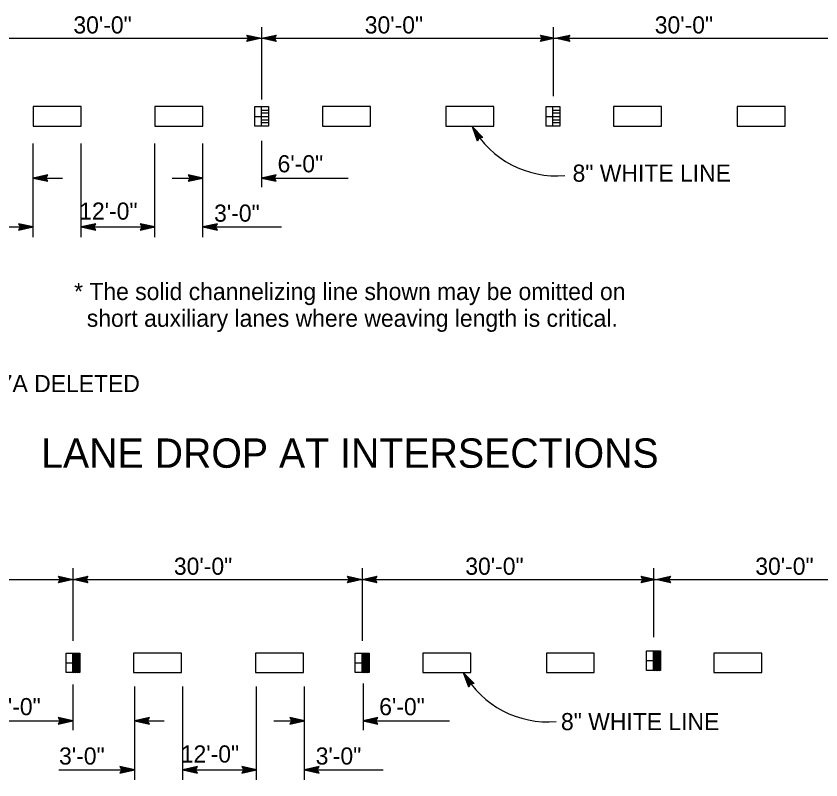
# Model space of a CAD drawing. Extents: x -894 to 866, y -476 to 714.
# Drawn here: x 189.7 to 518.6, y 118.4 to 430.6 of the extents above; entities that cross this region are included whole.
import ezdxf

# ---------------------------------------------------------------- set-up
doc = ezdxf.new("R2010")
doc.units = 0
for name, color, linetype in [('10 Sheet Format', 7, 'Continuous'), ('56 Stage 3 Anno', 7, 'Continuous'), ('60 Nongeo Data', 7, 'Continuous')]:
    doc.layers.add(name, color=color, linetype=linetype)

msp = doc.modelspace()

# ---------------------------------------------------------------- linework, layer by layer
at = {"layer": '56 Stage 3 Anno'}
for p, q in [((290.04, 426.16), (290.04, 396.56)), ((409.12, 426.16), (409.12, 397.95)), ((171.88, 421.55), (290.04, 421.55)), ((284.84, 421.55), (284.04, 422.89)), ((284.04, 422.89), (284.04, 422.89)), ((284.04, 422.89), (290.04, 421.55)), ((290.04, 421.55), (284.04, 420.22)), ((284.04, 420.22), (284.84, 421.55)), ((284.25, 422.53), (288.66, 421.55)), ((288.65, 421.54), (284.27, 420.58)), ((287.28, 421.55), (284.45, 420.92)), ((284.49, 422.17), (287.28, 421.55)), ((284.66, 421.83), (285.89, 421.55)), ((285.89, 421.55), (284.69, 421.28)), ((290.04, 421.55), (296.04, 422.88)), ((290.04, 421.55), (290.04, 421.55)), ((296.04, 420.21), (290.04, 421.55)), ((290.04, 421.55), (290.04, 421.55)), ((290.04, 421.55), (410, 421.55)), ((295.82, 420.56), (291.42, 421.55)), ((291.43, 421.55), (295.8, 422.52)), ((292.8, 421.55), (295.63, 422.17)), ((295.59, 420.92), (292.8, 421.55)), ((294.18, 421.55), (295.39, 421.81)), ((295.41, 421.27), (294.18, 421.55)), ((296.04, 422.88), (295.24, 421.55)), ((295.24, 421.55), (296.04, 420.21)), ((296.04, 422.88), (296.04, 422.88)), ((404.8, 421.55), (404, 422.89)), ((404, 422.89), (404, 422.89)), ((404, 422.89), (410, 421.55)), ((410, 421.55), (404, 420.22)), ((404, 420.22), (404.8, 421.55)), ((404.22, 422.53), (408.62, 421.55)), ((408.61, 421.54), (404.24, 420.58)), ((407.24, 421.55), (404.41, 420.92)), ((404.45, 422.17), (407.24, 421.55)), ((404.63, 421.83), (405.86, 421.55)), ((405.86, 421.55), (404.65, 421.28)), ((409.12, 421.55), (527.94, 421.55)), ((410, 421.55), (416, 422.88)), ((410, 421.55), (410, 421.55)), ((416, 420.21), (410, 421.55)), ((410, 421.55), (410, 421.55)), ((415.78, 420.56), (411.38, 421.55)), ((411.39, 421.55), (415.77, 422.52)), ((412.76, 421.55), (415.59, 422.17)), ((415.55, 420.92), (412.76, 421.55)), ((414.15, 421.55), (415.35, 421.81)), ((415.37, 421.27), (414.15, 421.55)), ((416, 422.88), (415.2, 421.55)), ((415.2, 421.55), (416, 420.21)), ((416, 422.88), (416, 422.88)), ((284.04, 420.22), (284.04, 420.22)), ((296.04, 420.21), (296.04, 420.21)), ((404, 420.22), (404, 420.22)), ((416, 420.21), (416, 420.21)), ((378.23, 379.53), (376.16, 385.32)), ((376.16, 385.32), (376.16, 385.32)), ((376.16, 385.32), (380.49, 380.95)), ((378.41, 379.9), (376.9, 384.15)), ((376.91, 384.14), (380.06, 380.96)), ((378.59, 380.29), (377.63, 382.98)), ((377.63, 382.98), (379.67, 380.92)), ((378.79, 380.62), (378.37, 381.81)), ((378.37, 381.81), (379.24, 380.93)), ((196.66, 340.31), (196.66, 378.49)), ((216.27, 340.31), (216.27, 378.49)), ((246.45, 340.31), (246.45, 378.49)), ((266.06, 340.31), (266.06, 378.49)), ((290.04, 379.68), (290.04, 360.64)), ((378.93, 380.92), (378.23, 379.53)), ((378.23, 379.53), (378.23, 379.53)), ((380.49, 380.95), (378.93, 380.92)), ((380.49, 380.95), (380.49, 380.95)), ((202.66, 365.77), (196.66, 364.43)), ((202.45, 365.42), (198.04, 364.43)), ((202.21, 365.06), (199.42, 364.44)), ((201.86, 364.43), (202.66, 365.77)), ((202.66, 365.77), (202.66, 365.77)), ((266.06, 364.43), (260.06, 365.76)), ((260.06, 365.76), (260.06, 365.76)), ((260.06, 365.76), (260.86, 364.43)), ((264.67, 364.44), (260.29, 365.4)), ((263.3, 364.43), (260.47, 365.06)), ((296.04, 365.77), (290.04, 364.43)), ((295.82, 365.42), (291.42, 364.43)), ((295.59, 365.06), (292.8, 364.44)), ((295.24, 364.43), (296.04, 365.77)), ((296.04, 365.77), (296.04, 365.77)), ((196.66, 364.43), (196.66, 364.43)), ((196.66, 364.43), (202.66, 363.1)), ((196.66, 364.43), (208.74, 364.43)), ((198.05, 364.43), (202.43, 363.46)), ((199.42, 364.44), (202.25, 363.81)), ((202.04, 364.71), (200.81, 364.44)), ((200.81, 364.44), (202.01, 364.17)), ((202.66, 363.1), (201.86, 364.43)), ((202.66, 363.1), (202.66, 363.1)), ((253.48, 364.43), (266.06, 364.43)), ((260.86, 364.43), (260.06, 363.09)), ((260.06, 363.09), (266.06, 364.43)), ((260.06, 363.09), (260.06, 363.09)), ((260.28, 363.45), (264.68, 364.43)), ((260.51, 363.81), (263.3, 364.43)), ((260.69, 364.16), (261.92, 364.43)), ((261.92, 364.43), (260.71, 364.7)), ((266.06, 364.43), (266.06, 364.43)), ((290.04, 364.43), (290.04, 364.43)), ((290.04, 364.43), (296.04, 363.1)), ((290.04, 364.43), (325.35, 364.43)), ((291.43, 364.43), (295.8, 363.46)), ((292.8, 364.44), (295.63, 363.81)), ((295.41, 364.71), (294.18, 364.44)), ((294.18, 364.44), (295.39, 364.17)), ((296.04, 363.1), (295.24, 364.43)), ((296.04, 363.1), (296.04, 363.1)), ((196.66, 344.42), (190.66, 345.75)), ((190.66, 345.75), (190.66, 345.75)), ((190.66, 345.75), (191.46, 344.42)), ((195.27, 344.43), (190.9, 345.39)), ((222.27, 345.76), (216.27, 344.42)), ((222.06, 345.41), (217.65, 344.42)), ((221.47, 344.42), (222.27, 345.76)), ((222.27, 345.76), (222.27, 345.76)), ((246.45, 344.42), (240.45, 345.75)), ((240.45, 345.75), (240.45, 345.75)), ((240.45, 345.75), (241.25, 344.42)), ((245.06, 344.43), (240.68, 345.39)), ((272.06, 345.76), (266.06, 344.42)), ((271.84, 345.41), (267.44, 344.42)), ((271.26, 344.42), (272.06, 345.76)), ((272.06, 345.76), (272.06, 345.76)), ((165.65, 344.42), (196.66, 344.42)), ((191.46, 344.42), (190.66, 343.08)), ((190.66, 343.08), (196.66, 344.42)), ((190.66, 343.08), (190.66, 343.08)), ((190.88, 343.44), (195.28, 344.42)), ((193.9, 344.42), (191.07, 345.05)), ((191.11, 343.8), (193.9, 344.42)), ((191.29, 344.14), (192.52, 344.42)), ((192.52, 344.42), (191.31, 344.69)), ((196.66, 344.42), (196.66, 344.42)), ((216.27, 344.42), (246.45, 344.42)), ((216.27, 344.42), (216.27, 344.42)), ((216.27, 344.42), (222.27, 343.09)), ((217.66, 344.42), (222.04, 343.45)), ((221.82, 345.05), (219.04, 344.42)), ((219.04, 344.42), (221.86, 343.8)), ((221.65, 344.7), (220.42, 344.43)), ((220.42, 344.43), (221.63, 344.16)), ((222.27, 343.09), (221.47, 344.42)), ((222.27, 343.09), (222.27, 343.09)), ((241.25, 344.42), (240.45, 343.08)), ((240.45, 343.08), (246.45, 344.42)), ((240.45, 343.08), (240.45, 343.08)), ((240.66, 343.44), (245.07, 344.42)), ((243.68, 344.42), (240.86, 345.05)), ((240.9, 343.8), (243.68, 344.42)), ((241.07, 344.14), (242.3, 344.42)), ((242.3, 344.42), (241.09, 344.69)), ((246.45, 344.42), (246.45, 344.42)), ((266.06, 344.42), (298.22, 344.42)), ((266.06, 344.42), (266.06, 344.42)), ((266.06, 344.42), (272.06, 343.09)), ((267.45, 344.42), (271.82, 343.45)), ((271.61, 345.05), (268.82, 344.42)), ((268.82, 344.42), (271.65, 343.8)), ((271.43, 344.7), (270.2, 344.43)), ((270.2, 344.43), (271.41, 344.16)), ((272.06, 343.09), (271.26, 344.42)), ((272.06, 343.09), (272.06, 343.09)), ((212.96, 204.92), (212.96, 175.31)), ((331.12, 204.92), (331.12, 175.31)), ((450.2, 204.92), (450.2, 176.71)), ((207.81, 200.3), (207.01, 201.64)), ((207.01, 201.64), (207.01, 201.64)), ((207.01, 201.64), (213.01, 200.3)), ((207.23, 201.29), (211.63, 200.3)), ((207.46, 200.93), (210.25, 200.31)), ((213.01, 200.3), (219.01, 201.63)), ((214.41, 200.31), (218.78, 201.27)), ((215.78, 200.3), (218.6, 200.93)), ((219.01, 201.63), (218.21, 200.3)), ((219.01, 201.63), (219.01, 201.63)), ((325.92, 200.3), (325.12, 201.64)), ((325.12, 201.64), (325.12, 201.64)), ((325.12, 201.64), (331.12, 200.3)), ((325.33, 201.29), (329.74, 200.3)), ((325.57, 200.93), (328.35, 200.31)), ((331.12, 200.3), (337.12, 201.63)), ((332.51, 200.31), (336.88, 201.27)), ((333.88, 200.3), (336.71, 200.93)), ((337.12, 201.63), (336.32, 200.3)), ((337.12, 201.63), (337.12, 201.63)), ((445.88, 200.3), (445.08, 201.64)), ((445.08, 201.64), (445.08, 201.64)), ((445.08, 201.64), (451.08, 200.3)), ((445.3, 201.29), (449.7, 200.3)), ((445.53, 200.93), (448.32, 200.31)), ((451.08, 200.3), (457.08, 201.63)), ((452.47, 200.31), (456.84, 201.27)), ((453.84, 200.3), (456.67, 200.93)), ((457.08, 201.63), (456.28, 200.3)), ((457.08, 201.63), (457.08, 201.63)), ((93.9, 200.3), (213.01, 200.3)), ((213.01, 200.3), (207.01, 198.97)), ((207.01, 198.97), (207.81, 200.3)), ((207.01, 198.97), (207.01, 198.97)), ((211.62, 200.3), (207.25, 199.33)), ((210.25, 200.31), (207.43, 199.68)), ((207.64, 200.58), (208.87, 200.31)), ((208.87, 200.31), (207.66, 200.04)), ((212.96, 200.3), (331.12, 200.3)), ((213.01, 200.3), (213.01, 200.3)), ((219.01, 198.96), (213.01, 200.3)), ((213.01, 200.3), (213.01, 200.3)), ((218.8, 199.32), (214.39, 200.3)), ((218.56, 199.68), (215.78, 200.3)), ((217.16, 200.3), (218.37, 200.57)), ((218.39, 200.03), (217.16, 200.3)), ((218.21, 200.3), (219.01, 198.96)), ((219.01, 198.96), (219.01, 198.96)), ((331.12, 200.3), (325.12, 198.97)), ((325.12, 198.97), (325.92, 200.3)), ((325.12, 198.97), (325.12, 198.97)), ((329.73, 200.3), (325.35, 199.33)), ((328.35, 200.31), (325.53, 199.68)), ((325.74, 200.58), (326.97, 200.31)), ((326.97, 200.31), (325.76, 200.04)), ((331.12, 200.3), (331.12, 200.3)), ((337.12, 198.96), (331.12, 200.3)), ((331.12, 200.3), (331.12, 200.3)), ((331.12, 200.3), (451.08, 200.3)), ((336.9, 199.32), (332.5, 200.3)), ((336.67, 199.68), (333.88, 200.3)), ((335.26, 200.3), (336.47, 200.57)), ((336.49, 200.03), (335.26, 200.3)), ((336.32, 200.3), (337.12, 198.96)), ((337.12, 198.96), (337.12, 198.96)), ((451.08, 200.3), (445.08, 198.97)), ((445.08, 198.97), (445.88, 200.3)), ((445.08, 198.97), (445.08, 198.97)), ((449.69, 200.3), (445.31, 199.33)), ((448.32, 200.31), (445.49, 199.68)), ((445.71, 200.58), (446.94, 200.31)), ((446.94, 200.31), (445.73, 200.04)), ((450.2, 200.3), (569.01, 200.3)), ((451.08, 200.3), (451.08, 200.3)), ((457.08, 198.96), (451.08, 200.3)), ((451.08, 200.3), (451.08, 200.3)), ((456.86, 199.32), (452.46, 200.3)), ((456.63, 199.68), (453.84, 200.3)), ((455.22, 200.3), (456.43, 200.57)), ((456.45, 200.03), (455.22, 200.3)), ((456.28, 200.3), (457.08, 198.96)), ((457.08, 198.96), (457.08, 198.96)), ((374.65, 156.36), (372.58, 162.15)), ((372.58, 162.15), (372.58, 162.15)), ((372.58, 162.15), (376.91, 157.79)), ((374.84, 156.73), (373.32, 160.98)), ((373.33, 160.98), (376.48, 157.79)), ((375.02, 157.12), (374.05, 159.81)), ((374.05, 159.81), (376.09, 157.76)), ((375.21, 157.46), (374.79, 158.64)), ((374.79, 158.64), (375.66, 157.76)), ((212.88, 157.38), (212.88, 138.75)), ((238.17, 118.41), (238.17, 156.6)), ((257.78, 118.41), (257.78, 156.6)), ((287.96, 118.41), (287.96, 156.6)), ((307.57, 118.41), (307.57, 156.6)), ((331.55, 157.78), (331.55, 138.75)), ((375.36, 157.75), (374.65, 156.36)), ((374.65, 156.36), (374.65, 156.36)), ((376.91, 157.79), (375.36, 157.75)), ((376.91, 157.79), (376.91, 157.79)), ((181.67, 142.54), (212.88, 142.54)), ((212.88, 142.54), (206.88, 143.87)), ((206.88, 143.87), (206.88, 143.87)), ((206.88, 143.87), (207.68, 142.54)), ((207.68, 142.54), (206.88, 141.2)), ((206.88, 141.2), (212.88, 142.54)), ((207.1, 141.56), (211.5, 142.54)), ((211.49, 142.54), (207.12, 143.51)), ((210.12, 142.54), (207.3, 143.16)), ((207.34, 141.92), (210.12, 142.54)), ((207.51, 142.26), (208.74, 142.54)), ((208.74, 142.54), (207.53, 142.8)), ((212.88, 142.54), (212.88, 142.54)), ((244.17, 143.88), (238.17, 142.54)), ((238.17, 142.54), (238.17, 142.54)), ((238.17, 142.54), (244.17, 141.21)), ((238.17, 142.54), (250.26, 142.54)), ((243.96, 143.52), (239.55, 142.54)), ((239.56, 142.54), (243.94, 141.57)), ((243.72, 143.16), (240.94, 142.54)), ((240.94, 142.54), (243.76, 141.92)), ((243.55, 142.82), (242.32, 142.54)), ((242.32, 142.54), (243.53, 142.27)), ((243.37, 142.54), (244.17, 143.88)), ((244.17, 141.21), (243.37, 142.54)), ((244.17, 143.88), (244.17, 143.88)), ((294.99, 142.54), (307.57, 142.54)), ((307.57, 142.54), (301.57, 143.87)), ((301.57, 143.87), (301.57, 143.87)), ((301.57, 143.87), (302.37, 142.54)), ((302.37, 142.54), (301.57, 141.2)), ((301.57, 141.2), (307.57, 142.54)), ((301.79, 141.56), (306.19, 142.54)), ((306.18, 142.54), (301.8, 143.51)), ((304.81, 142.54), (301.98, 143.16)), ((302.02, 141.92), (304.81, 142.54)), ((302.2, 142.26), (303.43, 142.54)), ((303.43, 142.54), (302.22, 142.8)), ((307.57, 142.54), (307.57, 142.54)), ((337.55, 143.88), (331.55, 142.54)), ((331.55, 142.54), (331.55, 142.54)), ((331.55, 142.54), (337.55, 141.21)), ((331.55, 142.54), (366.86, 142.54)), ((337.33, 143.52), (332.93, 142.54)), ((332.94, 142.54), (337.31, 141.57)), ((337.1, 143.16), (334.31, 142.54)), ((334.31, 142.54), (337.14, 141.92)), ((336.92, 142.82), (335.69, 142.54)), ((335.69, 142.54), (336.9, 142.27)), ((336.75, 142.54), (337.55, 143.88)), ((337.55, 141.21), (336.75, 142.54)), ((337.55, 143.88), (337.55, 143.88)), ((206.88, 141.2), (206.88, 141.2)), ((244.17, 141.21), (244.17, 141.21)), ((301.57, 141.2), (301.57, 141.2)), ((337.55, 141.21), (337.55, 141.21)), ((207.16, 122.53), (238.17, 122.53)), ((238.17, 122.53), (232.17, 123.86)), ((232.17, 123.86), (232.17, 123.86)), ((232.17, 123.86), (232.97, 122.53)), ((232.97, 122.53), (232.17, 121.19)), ((232.17, 121.19), (238.17, 122.53)), ((232.39, 121.54), (236.79, 122.53)), ((236.78, 122.53), (232.41, 123.5)), ((235.41, 122.53), (232.59, 123.15)), ((232.62, 121.9), (235.41, 122.53)), ((232.8, 122.25), (234.03, 122.52)), ((234.03, 122.52), (232.82, 122.79)), ((238.17, 122.53), (238.17, 122.53)), ((263.78, 123.87), (257.78, 122.53)), ((257.78, 122.53), (287.96, 122.53)), ((257.78, 122.53), (257.78, 122.53)), ((257.78, 122.53), (263.78, 121.2)), ((263.57, 123.51), (259.16, 122.53)), ((259.18, 122.52), (263.55, 121.56)), ((263.33, 123.15), (260.55, 122.53)), ((260.55, 122.53), (263.37, 121.9)), ((263.16, 122.81), (261.93, 122.53)), ((261.93, 122.53), (263.14, 122.26)), ((262.98, 122.53), (263.78, 123.87)), ((263.78, 121.2), (262.98, 122.53)), ((263.78, 123.87), (263.78, 123.87)), ((287.96, 122.53), (281.96, 123.86)), ((281.96, 123.86), (281.96, 123.86)), ((281.96, 123.86), (282.76, 122.53)), ((282.76, 122.53), (281.96, 121.19)), ((281.96, 121.19), (287.96, 122.53)), ((282.17, 121.54), (286.58, 122.53)), ((286.57, 122.53), (282.19, 123.5)), ((285.2, 122.53), (282.37, 123.15)), ((282.41, 121.9), (285.2, 122.53)), ((282.58, 122.25), (283.81, 122.52)), ((283.81, 122.52), (282.61, 122.79)), ((287.96, 122.53), (287.96, 122.53)), ((313.57, 123.87), (307.57, 122.53)), ((307.57, 122.53), (339.73, 122.53)), ((307.57, 122.53), (307.57, 122.53)), ((307.57, 122.53), (313.57, 121.2)), ((313.35, 123.51), (308.95, 122.53)), ((308.96, 122.52), (313.33, 121.56)), ((313.12, 123.15), (310.33, 122.53)), ((310.33, 122.53), (313.16, 121.9)), ((312.94, 122.81), (311.71, 122.53)), ((311.71, 122.53), (312.92, 122.26)), ((312.77, 122.53), (313.57, 123.87)), ((313.57, 121.2), (312.77, 122.53)), ((313.57, 123.87), (313.57, 123.87)), ((232.17, 121.19), (232.17, 121.19)), ((263.78, 121.2), (263.78, 121.2)), ((281.96, 121.19), (281.96, 121.19)), ((313.57, 121.2), (313.57, 121.2))]:
    msp.add_line(p, q, dxfattribs=at)
for centre in [(410.66, 405), (407.08, 181.84)]:
    msp.add_arc(centre, 39.72, 209.7107, 274.7721, dxfattribs=at)
at = {"layer": '60 Nongeo Data'}
for p, q in [((216.27, 393.62), (196.66, 393.62)), ((196.66, 393.62), (196.66, 385.62)), ((216.27, 385.62), (216.27, 393.62)), ((266.06, 393.62), (246.45, 393.62)), ((246.45, 393.62), (246.45, 385.62)), ((266.06, 385.62), (266.06, 393.62)), ((287.2, 385.63), (287.2, 393.62)), ((287.2, 393.62), (292.88, 393.62)), ((290.04, 389.64), (290.04, 393.62)), ((290.04, 392.17), (292.88, 392.17)), ((292.88, 393.62), (292.88, 385.63)), ((334.49, 393.62), (314.87, 393.62)), ((314.87, 393.62), (314.87, 385.63)), ((334.49, 385.63), (334.49, 393.62)), ((384.91, 393.62), (365.3, 393.62)), ((365.3, 393.62), (365.3, 385.62)), ((384.91, 385.62), (384.91, 393.62)), ((406.26, 385.63), (406.26, 393.62)), ((406.26, 393.62), (411.94, 393.62)), ((409.1, 389.64), (409.1, 393.62)), ((409.1, 392.17), (411.94, 392.17)), ((411.94, 393.62), (411.94, 385.63)), ((453.38, 393.62), (433.77, 393.62)), ((433.77, 393.62), (433.77, 385.62)), ((453.38, 385.62), (453.38, 393.62)), ((504.03, 393.62), (484.42, 393.62)), ((484.42, 393.62), (484.42, 385.62)), ((504.03, 385.62), (504.03, 393.62)), ((287.2, 389.62), (292.88, 389.62)), ((290.04, 391.06), (292.88, 391.06)), ((290.04, 385.63), (290.04, 389.64)), ((290.04, 388.18), (292.88, 388.18)), ((406.26, 389.62), (411.94, 389.62)), ((409.1, 391.06), (411.94, 391.06)), ((409.1, 385.63), (409.1, 389.64)), ((409.1, 388.18), (411.94, 388.18)), ((196.66, 385.62), (216.27, 385.62)), ((246.45, 385.62), (266.06, 385.62)), ((290.05, 385.63), (287.2, 385.63)), ((290.04, 387.07), (292.88, 387.07)), ((292.88, 385.63), (290.07, 385.63)), ((314.87, 385.63), (334.49, 385.63)), ((365.3, 385.62), (384.91, 385.62)), ((409.11, 385.63), (406.26, 385.63)), ((409.1, 387.07), (411.94, 387.07)), ((411.94, 385.63), (409.13, 385.63)), ((433.77, 385.62), (453.38, 385.62)), ((484.42, 385.62), (504.03, 385.62)), ((447.36, 163.2), (447.36, 171.19)), ((447.36, 171.19), (450.23, 171.19)), ((450.2, 163.2), (450.2, 171.19)), ((450.23, 171.19), (453.04, 171.19)), ((453.04, 171.19), (453.04, 163.2)), ((210.12, 162.29), (210.12, 170.28)), ((210.12, 170.28), (212.99, 170.28)), ((212.96, 162.29), (212.96, 170.28)), ((212.99, 170.28), (215.8, 170.28)), ((215.8, 170.28), (215.8, 162.29)), ((257.35, 170.28), (237.74, 170.28)), ((237.74, 170.28), (237.74, 162.29)), ((257.35, 162.29), (257.35, 170.28)), ((307.14, 170.28), (287.53, 170.28)), ((287.53, 170.28), (287.53, 162.29)), ((307.14, 162.29), (307.14, 170.28)), ((328.28, 162.29), (328.28, 170.28)), ((328.28, 170.28), (331.15, 170.28)), ((331.12, 162.29), (331.12, 170.28)), ((331.15, 170.28), (333.96, 170.28)), ((333.96, 170.28), (333.96, 162.29)), ((375.57, 170.28), (355.95, 170.28)), ((355.95, 170.28), (355.95, 162.29)), ((375.57, 162.29), (375.57, 170.28)), ((425.99, 170.28), (406.38, 170.28)), ((406.38, 170.28), (406.38, 162.29)), ((425.99, 162.29), (425.99, 170.28)), ((494.46, 170.28), (474.84, 170.28)), ((474.84, 170.28), (474.84, 162.29)), ((494.46, 162.29), (494.46, 170.28)), ((210.12, 166.28), (212.96, 166.28)), ((328.28, 166.28), (331.12, 166.28)), ((447.36, 167.2), (450.2, 167.2)), ((212.99, 162.29), (210.12, 162.29)), ((215.8, 162.29), (213.03, 162.29)), ((237.74, 162.29), (257.35, 162.29)), ((287.53, 162.29), (307.14, 162.29)), ((331.15, 162.29), (328.28, 162.29)), ((333.96, 162.29), (331.19, 162.29)), ((355.95, 162.29), (375.57, 162.29)), ((406.38, 162.29), (425.99, 162.29)), ((450.23, 163.2), (447.36, 163.2)), ((453.04, 163.2), (450.27, 163.2)), ((474.84, 162.29), (494.46, 162.29))]:
    msp.add_line(p, q, dxfattribs=at)
for points in [[(450.2, 169.54), (452.71, 171.19)], [(450.2, 170.01), (452, 171.19)], [(450.2, 170.47), (451.3, 171.19)], [(450.2, 170.93), (450.59, 171.19)], [(212.96, 168.63), (215.48, 170.28)], [(212.96, 169.09), (214.77, 170.28)], [(212.96, 169.55), (214.06, 170.28)], [(212.96, 170.02), (213.36, 170.28)], [(212.96, 168.16), (215.8, 170.03)], [(212.96, 167.7), (215.8, 169.56)], [(212.96, 167.23), (215.8, 169.1)], [(212.96, 166.77), (215.8, 168.63)], [(212.96, 166.31), (215.8, 168.17)], [(331.12, 168.63), (333.63, 170.28)], [(331.12, 169.09), (332.92, 170.28)], [(331.12, 169.55), (332.22, 170.28)], [(331.12, 170.02), (331.51, 170.28)], [(331.12, 168.16), (333.96, 170.03)], [(331.12, 167.7), (333.96, 169.56)], [(331.12, 167.23), (333.96, 169.1)], [(331.12, 166.77), (333.96, 168.63)], [(331.12, 166.31), (333.96, 168.17)], [(450.2, 169.08), (453.04, 170.94)], [(450.2, 168.61), (453.04, 170.48)], [(450.2, 168.15), (453.04, 170.01)], [(450.2, 167.69), (453.04, 169.55)], [(450.2, 167.22), (453.04, 169.09)], [(450.2, 166.76), (453.04, 168.62)], [(450.2, 166.29), (453.04, 168.16)], [(212.96, 165.84), (215.8, 167.71)], [(212.96, 165.38), (215.8, 167.24)], [(212.96, 164.92), (215.8, 166.78)], [(212.96, 164.45), (215.8, 166.31)], [(212.96, 163.99), (215.8, 165.85)], [(212.96, 163.52), (215.8, 165.39)], [(212.96, 163.06), (215.8, 164.92)], [(212.96, 162.6), (215.8, 164.46)], [(331.12, 165.84), (333.96, 167.71)], [(331.12, 165.38), (333.96, 167.24)], [(331.12, 164.92), (333.96, 166.78)], [(331.12, 164.45), (333.96, 166.31)], [(331.12, 163.99), (333.96, 165.85)], [(331.12, 163.52), (333.96, 165.39)], [(331.12, 163.06), (333.96, 164.92)], [(331.12, 162.6), (333.96, 164.46)], [(450.2, 165.83), (453.04, 167.69)], [(450.2, 165.37), (453.04, 167.23)], [(450.2, 164.9), (453.04, 166.77)], [(450.2, 164.44), (453.04, 166.3)], [(450.2, 163.98), (453.04, 165.84)], [(450.2, 163.51), (453.04, 165.38)], [(450.43, 163.2), (453.04, 164.91)], [(451.14, 163.2), (453.04, 164.45)], [(213.2, 162.29), (215.8, 164)], [(213.9, 162.29), (215.8, 163.53)], [(214.61, 162.29), (215.8, 163.07)], [(215.32, 162.29), (215.8, 162.6)], [(331.35, 162.29), (333.96, 164)], [(332.06, 162.29), (333.96, 163.53)], [(332.77, 162.29), (333.96, 163.07)], [(333.47, 162.29), (333.96, 162.6)], [(451.85, 163.2), (453.04, 163.98)], [(452.55, 163.2), (453.04, 163.52)]]:
    msp.add_lwpolyline(points, dxfattribs=at)

# ---------------------------------------------------------------- texts
at = {"layer": '10 Sheet Format'}
for s, p in [('30\'-0"', (213.12, 423.52)), ('30\'-0"', (332.18, 423.52)), ('30\'-0"', (450.68, 423.52)), ('6\'-0"', (296.56, 366.76)), ('8" WHITE LINE', (417.1, 362.92)), ('12\'-0"', (215.5, 347.41)), ('3\'-0"', (270.62, 346.59)), ('* The solid channelizing line shown may be omitted on ', (213.42, 314.56)), ('  short auxiliary lanes where weaving length is critical.', (213.42, 303.62)), ('DETAIL 37A DELETED ', (142.47, 276.94)), ('30\'-0"', (254.2, 202.27)), ('30\'-0"', (373.26, 202.27)), ('30\'-0"', (491.76, 202.27)), ('6\'-0"', (181.14, 144.87)), ('6\'-0"', (338.08, 144.87)), ('8" WHITE LINE', (412.36, 138.75)), ('3\'-0"', (207.27, 124.69)), ('12\'-0"', (257.01, 125.52)), ('3\'-0"', (312.13, 124.69))]:
    msp.add_text(s, height=7, dxfattribs=at).set_placement(p)
at = {"layer": '60 Nongeo Data'}
msp.add_text('LANE DROP AT INTERSECTIONS', height=12, dxfattribs=at).set_placement((199.94, 246))

doc.saveas('drawing.dxf')
